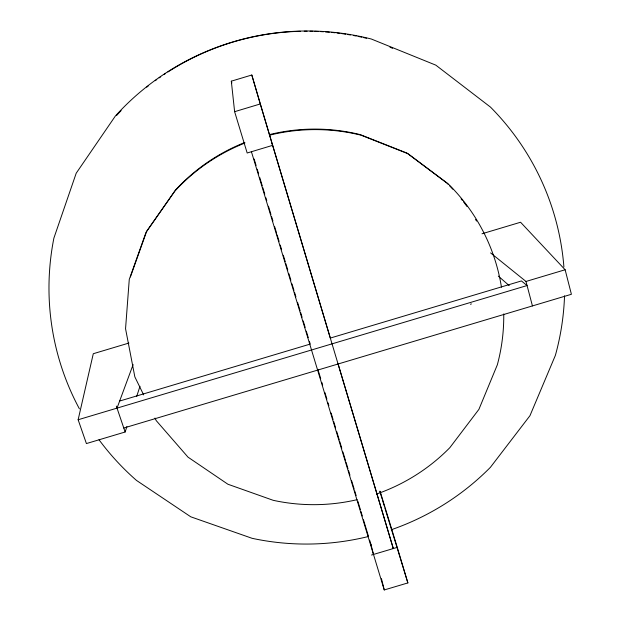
<?xml version="1.0" encoding="UTF-8"?>
<svg xmlns="http://www.w3.org/2000/svg" width="621" height="621" viewBox="0 0 621 621"><rect width="100%" height="100%" fill="white"/><g stroke="black" fill="none" stroke-linecap="round" stroke-linejoin="round"><path stroke-width="0.93" d="M126.917 426.511L125.139 431.999L86.412 443.565L78.137 419.749L93.29 353.714L128.912 343.056M136.721 396.338L139.989 386.278M130.394 276.966L146.727 231.152L175.386 190.166M117.02 408.129L133.135 364.566M231.315 81.172L251.8 75.009L272.635 145.353L247.174 152.999L234.622 111.679L231.315 81.172L231.874 83.004M234.622 111.679L260.246 103.971L251.8 75.009M482.005 233.783L520.569 222.24L565.133 269.755L571.405 294.284L123.789 428.032M119.636 401.057L310.221 344.081L309.382 341.302M490.574 252.887L525.995 281.453L565.133 269.755M78.137 419.749L527.074 285.551L521.43 280.933L330.325 338.065L272.099 143.505M470.4 304.228L471.432 303.917M371.513 555.034L397.261 547.373L407.873 582.925L384.252 589.95L251.42 151.726M389.972 47.219L392.666 48.306M498.321 276.112L509.212 285.629M143.653 394.894L134.85 376.885L125.551 328.726L129.269 279.396L146.028 232.37L174.881 191.105A187.643 183.754 -14.5 0 1 244.829 143.071M154.978 418.049L156.236 420.627L188.008 457.149L227.891 484.225L273.193 500.309A187.402 183.28 -14.5 0 0 357.207 499.649M116.344 406.126L125.139 431.999M380.083 491.219L397.261 547.373M382.288 499.525L384.283 506.014M384.849 507.869L407.873 582.925M254.136 158.999L256.093 165.473M257.218 169.176L258.623 173.802M259.741 177.505L262.264 185.834M262.823 187.682L264.787 194.163M265.912 197.866L266.751 200.637M268.435 206.195L270.958 214.524M271.517 216.372L272.922 220.998M274.606 226.549L276.57 233.03M277.129 234.878L279.093 241.359M280.211 245.062L281.616 249.689M283.3 255.239L285.264 261.72M285.823 263.568L287.787 270.05M288.905 273.745L290.869 280.226M291.994 283.929L293.958 290.403M294.517 292.258L295.914 296.885M297.599 302.435L300.122 310.764M300.688 312.619L302.085 317.246M303.211 320.941L305.175 327.422M306.293 331.125L308.257 337.599M317.89 369.394L320.7 378.67M321.825 382.389L322.672 385.167M324.923 392.596L326.887 399.086M328.012 402.796L328.858 405.583M331.109 413.004L333.073 419.501M333.64 421.356L335.604 427.853M336.729 431.564L339.26 439.916M339.827 441.772L341.791 448.269M342.916 451.979L345.447 460.332M346.013 462.187L347.977 468.684M348.544 470.539L349.949 475.174M351.633 480.747L354.164 489.1M354.731 490.955L356.136 495.589M357.82 501.163L360.351 509.507M360.917 511.37L362.322 516.004M363.448 519.715L368.509 536.42M369.635 540.13L371.04 544.772M379.811 491.234L382.016 498.601M337.917 363.409L393.303 548.553L260.246 103.971M525.995 281.453L532.438 305.928M370.884 544.175L373.493 554.444M381.449 578.648L384.252 589.95M503.74 313.947A193.395 189.258 -13.6 0 1 497.336 364.814L478.907 409.363L449.852 447.656A187.402 183.28 -14.5 0 1 376.489 494.06M501.457 287.189A193.395 189.258 -13.6 0 0 448.137 183.824L408.067 153.752L361.088 135.199A187.643 183.754 -14.5 0 0 269.514 135.176M175.378 190.158A186.378 182.558 -14.5 0 1 244.845 142.465M269.359 134.625A186.378 182.558 -14.5 0 1 360.304 134.641L406.957 153.084L446.763 182.939A192.083 188.031 -13.6 0 1 448.121 184.305M449.48 185.687A192.083 188.031 -13.6 0 1 452.818 189.203M461.1 198.79A192.083 188.031 -13.6 0 1 462.319 200.311M463.514 201.848A192.083 188.031 -13.6 0 1 467.015 206.529M475.539 219.415A192.083 188.031 -13.6 0 1 476.517 221.06M564.536 295.813A263.42 258.973 -13 0 1 555.368 355.406L529.954 415.705L490.411 467.318A255.2 250.667 -14.6 0 1 391.292 529.736M563.907 266.991A263.42 258.973 -13 0 0 490.458 107.084L435.81 65.143L371.381 39.038A255.642 251.552 -14.4 0 0 115.351 116.042L76.197 173.22L53.887 238.122A263.436 259.004 -16 0 0 79.426 408.874M368.261 536.544A255.2 250.667 -14.6 0 1 252.103 538.314L190.779 516.812L136.488 480.421A263.436 259.004 -16 0 1 99.026 439.769M116.601 115.475A253.29 249.324 -14.4 0 1 121.134 110.6M146.742 87.165A253.29 249.324 -14.4 0 1 148.264 85.962M155.203 80.699A253.29 249.324 -14.4 0 1 156.771 79.566M159.131 77.889A253.29 249.324 -14.4 0 1 160.715 76.787M163.897 74.621A253.29 249.324 -14.4 0 1 165.496 73.557M167.903 71.989A253.29 249.324 -14.4 0 1 300.393 31.298M304.22 31.236A253.29 249.324 -14.4 0 1 307.108 31.221M309.995 31.244A253.29 249.324 -14.4 0 1 312.891 31.291M314.816 31.345A253.29 249.324 -14.4 0 1 318.689 31.492M320.622 31.593A253.29 249.324 -14.4 0 1 323.525 31.764M325.466 31.896A253.29 249.324 -14.4 0 1 329.332 32.214M331.272 32.393A253.29 249.324 -14.4 0 1 335.138 32.789M337.063 33.014A253.29 249.324 -14.4 0 1 339.959 33.371M341.876 33.627A253.29 249.324 -14.4 0 1 345.718 34.194M347.628 34.489A253.29 249.324 -14.4 0 1 350.492 34.97M353.349 35.482A253.29 249.324 -14.4 0 1 356.19 36.026M358.076 36.406A253.29 249.324 -14.4 0 1 361.833 37.198M363.704 37.617A253.29 249.324 -14.4 0 1 366.499 38.277"/></g></svg>
